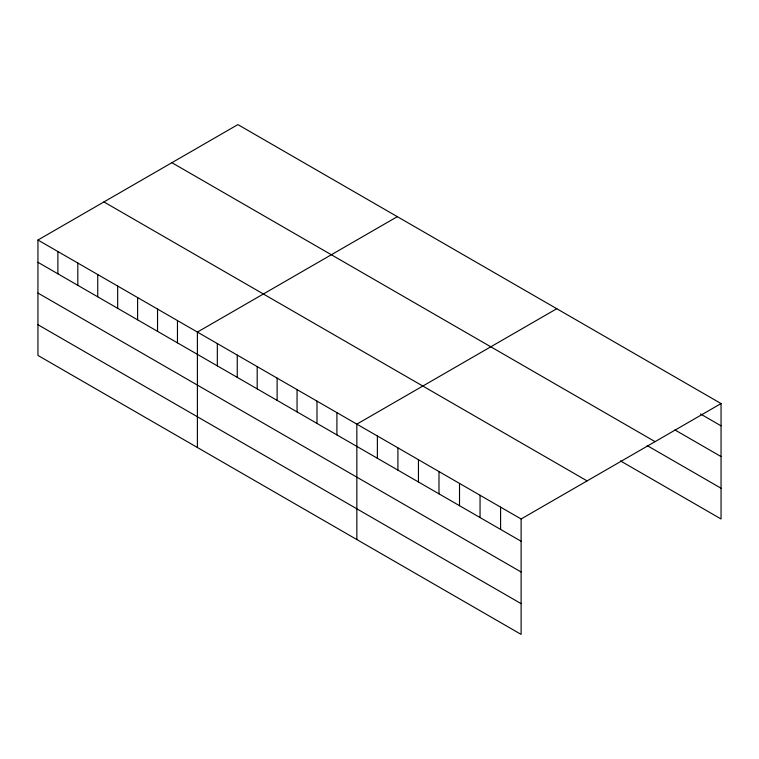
<?xml version="1.0" encoding="UTF-8"?>
<svg xmlns="http://www.w3.org/2000/svg" width="759" height="759" viewBox="0 0 759 759"><rect width="100%" height="100%" fill="white"/><g stroke="black" fill="none" stroke-linecap="round" stroke-linejoin="round"><path stroke-width="1.14" d="M37.95 240.024L521.12 518.985L521.12 634.401L37.95 355.44L37.95 240.024L237.88 124.599L721.05 403.56L721.05 518.976L620.426 460.884M397.327 216.657L197.397 332.081L197.397 447.497M556.774 308.714L356.844 424.139L356.844 539.554M521.12 518.985L721.05 403.56M700.519 413.978L721.05 425.837M674.846 429.898L721.05 456.567M171.904 162.692L655.074 441.643M647.123 445.561L721.05 488.236M103.926 201.932L587.096 480.893M37.95 262.301L521.12 541.262M37.95 293.04L521.12 572.001M37.95 324.71L521.12 603.661M500.589 507.126L500.589 529.403M480.049 495.276L480.049 517.553M459.518 483.417L459.518 505.693M438.987 471.557L438.987 493.834M418.446 459.707L418.446 481.984M397.915 447.848L397.915 470.125M377.375 435.998L377.375 458.275M336.911 412.63L336.911 434.907M316.987 401.122L316.987 423.399M297.054 389.614L297.054 411.89M277.12 378.105L277.12 400.391M257.187 366.606L257.187 388.883M237.263 355.098L237.263 377.375M217.33 343.59L217.33 365.866M177.464 320.573L177.464 342.85M157.54 309.065L157.54 331.341M137.607 297.556L137.607 319.843M117.673 286.058L117.673 308.334M97.74 274.549L97.74 296.826M77.816 263.041L77.816 285.318M57.883 251.533L57.883 273.809"/></g></svg>
